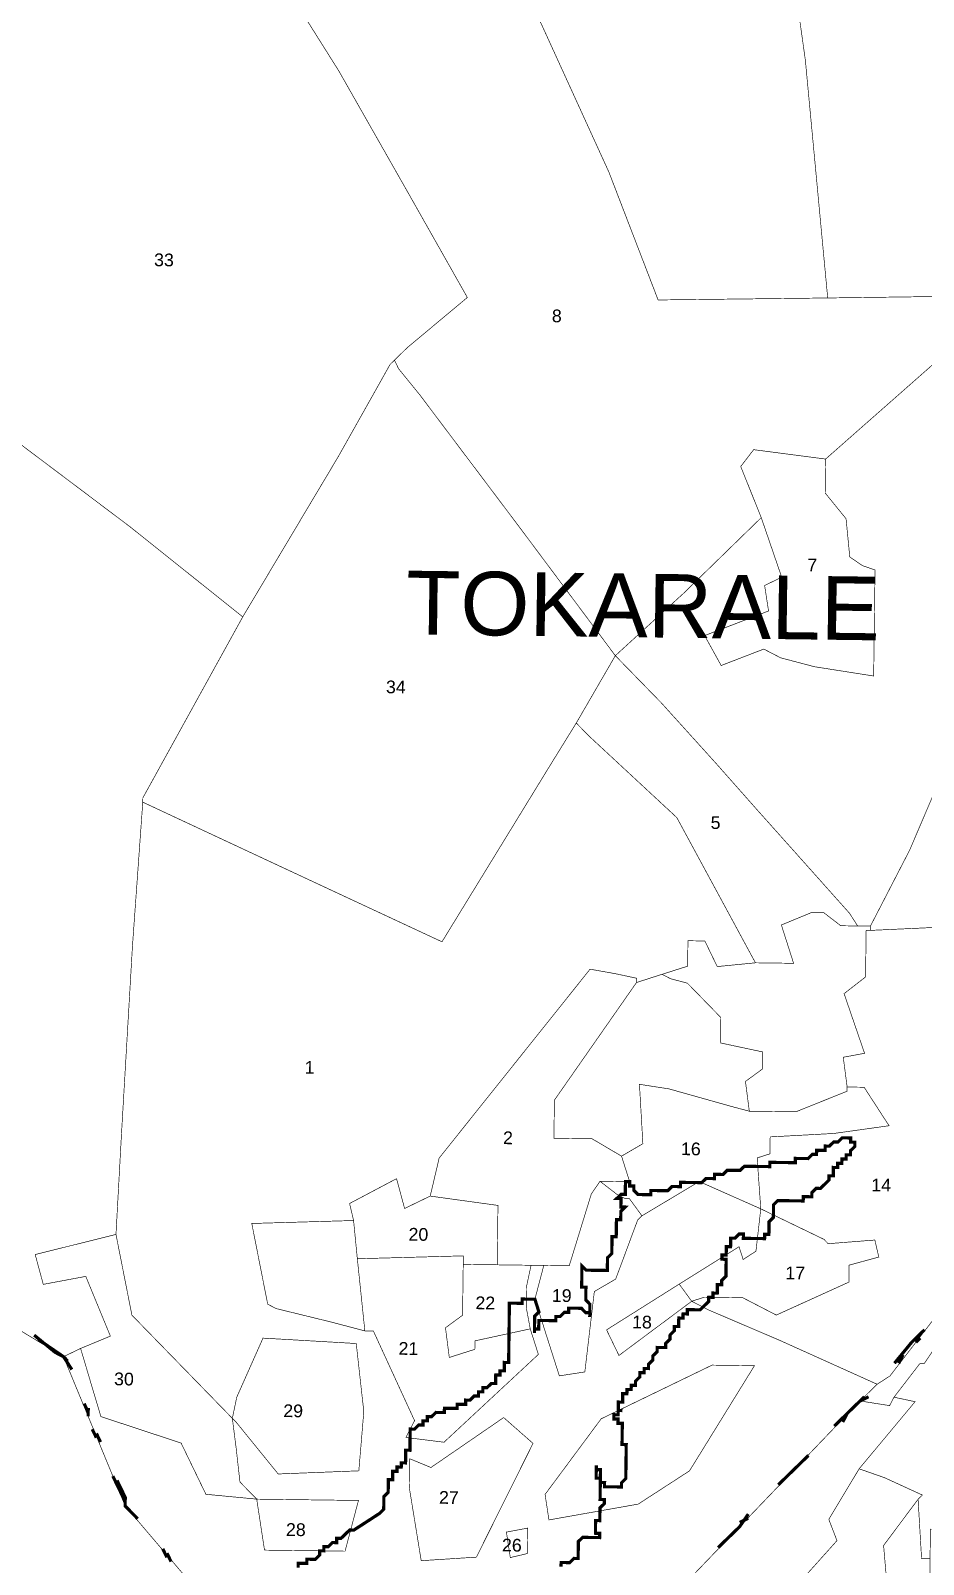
# Model space of a CAD drawing. Header units: metres. Extents: x 259177 to 277314, y 2171367 to 2185445.
# Drawn here: x 265982 to 266817, y 2172549 to 2173983 of the extents above; entities that cross this region are included whole.
import ezdxf

# ---------------------------------------------------------------- set-up
doc = ezdxf.new("R2010")
doc.units = ezdxf.units.M
doc.header["$MEASUREMENT"] = 0
for name, color, linetype in [('HAZARDS LINE', 1, 'Continuous'), ('SURVEY NO.', 7, 'Continuous'), ('SURVEY PLOT BOUNDARY', 35, 'Continuous'), ('VILLAGE BOUNDARY', 212, 'Continuous'), ('VILLAGE NAME', 3, 'Continuous')]:
    doc.layers.add(name, color=color, linetype=linetype)
doc.styles.add('PDF Arial', font='arial.ttf')

# ---------------------------------------------------------------- blocks, each defined once
blk = doc.blocks.new('FEWEWFEWQT')
at = {"layer": 'HAZARDS LINE', "lineweight": 18, "const_width": 0.005}
blk.add_lwpolyline([(282136.2304, 2174203.4226), (282136.2304, 2174203.4292), (282136.2371, 2174203.4292), (282136.2438, 2174203.4292), (282136.2504, 2174203.4359), (282136.2571, 2174203.4359), (282136.2571, 2174203.4426), (282136.2571, 2174203.4492), (282136.2571, 2174203.4559), (282136.2571, 2174203.4626), (282136.2638, 2174203.4692), (282136.2704, 2174203.4692), (282136.2771, 2174203.4692), (282136.2838, 2174203.4692), (282136.2904, 2174203.4692), (282136.2904, 2174203.4759), (282136.2838, 2174203.4759), (282136.2838, 2174203.4826), (282136.2838, 2174203.4892), (282136.2838, 2174203.4959), (282136.2904, 2174203.4959), (282136.2904, 2174203.5026), (282136.2904, 2174203.5092), (282136.2904, 2174203.5159), (282136.2971, 2174203.5226), (282136.2971, 2174203.5292), (282136.2904, 2174203.5292), (282136.2904, 2174203.5359), (282136.2904, 2174203.5426), (282136.2904, 2174203.5492), (282136.2904, 2174203.5559), (282136.2904, 2174203.5626), (282136.2838, 2174203.5626), (282136.2838, 2174203.5692), (282136.2838, 2174203.5759), (282136.2838, 2174203.5826), (282136.2838, 2174203.5759), (282136.2904, 2174203.5759), (282136.2904, 2174203.5692), (282136.2904, 2174203.5626), (282136.2904, 2174203.5559), (282136.2971, 2174203.5559), (282136.2971, 2174203.5492), (282136.3038, 2174203.5492), (282136.3104, 2174203.5492), (282136.3171, 2174203.5492), (282136.3238, 2174203.5492), (282136.3238, 2174203.5559), (282136.3304, 2174203.5626), (282136.3304, 2174203.5692), (282136.3304, 2174203.5759), (282136.3304, 2174203.5826), (282136.3304, 2174203.5892), (282136.3304, 2174203.5959), (282136.3304, 2174203.6026), (282136.3304, 2174203.6092), (282136.3304, 2174203.6159), (282136.3238, 2174203.6159), (282136.3238, 2174203.6226), (282136.3238, 2174203.6292), (282136.3238, 2174203.6359), (282136.3238, 2174203.6426), (282136.3238, 2174203.6492), (282136.3171, 2174203.6492), (282136.3171, 2174203.6559), (282136.3104, 2174203.6559), (282136.3104, 2174203.6626), (282136.3171, 2174203.6626), (282136.3171, 2174203.6693), (282136.3238, 2174203.6693), (282136.3171, 2174203.6693), (282136.3171, 2174203.6759), (282136.3171, 2174203.6826), (282136.3238, 2174203.6826), (282136.3238, 2174203.6893), (282136.3238, 2174203.6959), (282136.3304, 2174203.6959), (282136.3304, 2174203.7026), (282136.3371, 2174203.7026), (282136.3371, 2174203.7093), (282136.3438, 2174203.7093), (282136.3438, 2174203.7159), (282136.3504, 2174203.7226), (282136.3504, 2174203.7293), (282136.3571, 2174203.7293), (282136.3571, 2174203.7359), (282136.3638, 2174203.7359), (282136.3638, 2174203.7426), (282136.3704, 2174203.7493), (282136.3704, 2174203.7559), (282136.3771, 2174203.7626), (282136.3771, 2174203.7693), (282136.3837, 2174203.7693), (282136.3904, 2174203.7693), (282136.3904, 2174203.7759), (282136.3971, 2174203.7826), (282136.3971, 2174203.7893), (282136.4037, 2174203.7959), (282136.4037, 2174203.8026), (282136.4104, 2174203.8026), (282136.4104, 2174203.8093), (282136.4104, 2174203.8159), (282136.4171, 2174203.8159), (282136.4171, 2174203.8226), (282136.4237, 2174203.8226), (282136.4237, 2174203.8293), (282136.4304, 2174203.8293), (282136.4371, 2174203.8293), (282136.4437, 2174203.8293), (282136.4504, 2174203.8359), (282136.4571, 2174203.8426), (282136.4571, 2174203.8493), (282136.4637, 2174203.8493), (282136.4637, 2174203.8559), (282136.4704, 2174203.8559), (282136.4704, 2174203.8626), (282136.4704, 2174203.8693), (282136.4771, 2174203.8693), (282136.4771, 2174203.8759), (282136.4837, 2174203.8826), (282136.4837, 2174203.8893), (282136.4837, 2174203.8959), (282136.4837, 2174203.9026), (282136.4837, 2174203.9093), (282136.4771, 2174203.9093), (282136.4771, 2174203.9159), (282136.4837, 2174203.9159), (282136.4837, 2174203.9226), (282136.4837, 2174203.9293), (282136.4904, 2174203.9293), (282136.4904, 2174203.9359), (282136.4904, 2174203.9426), (282136.4971, 2174203.9426), (282136.5037, 2174203.9493), (282136.5104, 2174203.9493), (282136.5104, 2174203.9426), (282136.5171, 2174203.9426), (282136.5237, 2174203.9426), (282136.5304, 2174203.9426), (282136.5371, 2174203.9426), (282136.5437, 2174203.9426), (282136.5437, 2174203.9493), (282136.5504, 2174203.9493), (282136.5504, 2174203.9559), (282136.5504, 2174203.9626), (282136.5504, 2174203.9693), (282136.5571, 2174203.9759), (282136.5571, 2174203.9826), (282136.5571, 2174203.9893), (282136.5571, 2174203.9959), (282136.5637, 2174204.0026), (282136.5704, 2174204.0026), (282136.5771, 2174204.0026), (282136.5837, 2174204.0026), (282136.5904, 2174204.0026), (282136.5971, 2174204.0026), (282136.6037, 2174204.0026), (282136.6037, 2174204.0093), (282136.6104, 2174204.0093), (282136.6171, 2174204.0093), (282136.6171, 2174204.0159), (282136.6237, 2174204.0226), (282136.6304, 2174204.0226), (282136.6371, 2174204.0293), (282136.6437, 2174204.0359), (282136.6437, 2174204.0426), (282136.6504, 2174204.0426), (282136.6504, 2174204.0493), (282136.6504, 2174204.0559), (282136.6571, 2174204.0559), (282136.6571, 2174204.0626), (282136.6637, 2174204.0626), (282136.6637, 2174204.0693), (282136.6704, 2174204.0693), (282136.6704, 2174204.076), (282136.6771, 2174204.076), (282136.6771, 2174204.0826), (282136.6837, 2174204.0893), (282136.6837, 2174204.096), (282136.6771, 2174204.096), (282136.6771, 2174204.1026), (282136.6704, 2174204.1026), (282136.6637, 2174204.1026), (282136.6571, 2174204.096), (282136.6504, 2174204.096), (282136.6437, 2174204.0893), (282136.6371, 2174204.0893), (282136.6371, 2174204.0826), (282136.6304, 2174204.0826), (282136.6237, 2174204.0826), (282136.6237, 2174204.076), (282136.6171, 2174204.076), (282136.6104, 2174204.0693), (282136.6037, 2174204.0693), (282136.5971, 2174204.0693), (282136.5904, 2174204.0693), (282136.5904, 2174204.0626), (282136.5837, 2174204.0626), (282136.5771, 2174204.0626), (282136.5704, 2174204.0626), (282136.5637, 2174204.0626), (282136.5571, 2174204.0626), (282136.5504, 2174204.0626), (282136.5504, 2174204.0559), (282136.5437, 2174204.0559), (282136.5371, 2174204.0559), (282136.5304, 2174204.0559), (282136.5237, 2174204.0559), (282136.5171, 2174204.0559), (282136.5104, 2174204.0559), (282136.5037, 2174204.0493), (282136.4971, 2174204.0493), (282136.4904, 2174204.0493), (282136.4837, 2174204.0493), (282136.4771, 2174204.0426), (282136.4704, 2174204.0426), (282136.4637, 2174204.0426), (282136.4637, 2174204.0359), (282136.4571, 2174204.0359), (282136.4504, 2174204.0359), (282136.4437, 2174204.0293), (282136.4371, 2174204.0293), (282136.4304, 2174204.0293), (282136.4237, 2174204.0293), (282136.4171, 2174204.0293), (282136.4104, 2174204.0293), (282136.4104, 2174204.0226), (282136.4037, 2174204.0226), (282136.3971, 2174204.0226), (282136.3904, 2174204.0159), (282136.3837, 2174204.0159), (282136.3771, 2174204.0159), (282136.3704, 2174204.0159), (282136.3638, 2174204.0159), (282136.3638, 2174204.0093), (282136.3571, 2174204.0093), (282136.3504, 2174204.0093), (282136.3438, 2174204.0093), (282136.3371, 2174204.0159), (282136.3371, 2174204.0226), (282136.3304, 2174204.0226), (282136.3304, 2174204.0293), (282136.3238, 2174204.0293), (282136.3238, 2174204.0226), (282136.3238, 2174204.0159), (282136.3238, 2174204.0093), (282136.3171, 2174204.0093), (282136.3104, 2174204.0026), (282136.3171, 2174204.0026), (282136.3171, 2174203.9959), (282136.3171, 2174203.9893), (282136.3238, 2174203.9893), (282136.3171, 2174203.9826), (282136.3171, 2174203.9759), (282136.3171, 2174203.9693), (282136.3104, 2174203.9693), (282136.3104, 2174203.9626), (282136.3104, 2174203.9559), (282136.3104, 2174203.9493), (282136.3104, 2174203.9426), (282136.3038, 2174203.9426), (282136.3038, 2174203.9359), (282136.3038, 2174203.9226), (282136.3038, 2174203.9159), (282136.2971, 2174203.9093), (282136.2971, 2174203.9026), (282136.2971, 2174203.8959), (282136.2971, 2174203.8893), (282136.2838, 2174203.8893), (282136.2771, 2174203.8893), (282136.2704, 2174203.8893), (282136.2638, 2174203.8893), (282136.2571, 2174203.8959), (282136.2571, 2174203.8893), (282136.2571, 2174203.8826), (282136.2571, 2174203.8759), (282136.2571, 2174203.8693), (282136.2571, 2174203.8626), (282136.2638, 2174203.8626), (282136.2638, 2174203.8559), (282136.2638, 2174203.8493), (282136.2638, 2174203.8426), (282136.2704, 2174203.8359), (282136.2704, 2174203.8293), (282136.2704, 2174203.8226), (282136.2704, 2174203.8159), (282136.2704, 2174203.8226), (282136.2638, 2174203.8226), (282136.2571, 2174203.8293), (282136.2504, 2174203.8293), (282136.2438, 2174203.8293), (282136.2371, 2174203.8293), (282136.2371, 2174203.8226), (282136.2304, 2174203.8226), (282136.2238, 2174203.8159), (282136.2171, 2174203.8159), (282136.2171, 2174203.8093), (282136.2104, 2174203.8093), (282136.2038, 2174203.8093), (282136.1971, 2174203.8093), (282136.1904, 2174203.8093), (282136.1904, 2174203.8026), (282136.1904, 2174203.7959), (282136.1838, 2174203.7959), (282136.1838, 2174203.7893), (282136.1838, 2174203.7959), (282136.1838, 2174203.8026), (282136.1838, 2174203.8093), (282136.1838, 2174203.8159), (282136.1904, 2174203.8226), (282136.1838, 2174203.8426), (282136.1704, 2174203.8426), (282136.1638, 2174203.8426), (282136.1638, 2174203.8359), (282136.1571, 2174203.8359), (282136.1504, 2174203.8359), (282136.1438, 2174203.8359), (282136.1438, 2174203.8293), (282136.1438, 2174203.8226), (282136.1438, 2174203.8159), (282136.1438, 2174203.8093), (282136.1438, 2174203.8026), (282136.1438, 2174203.7959), (282136.1438, 2174203.7893), (282136.1438, 2174203.7826), (282136.1438, 2174203.7759), (282136.1438, 2174203.7693), (282136.1438, 2174203.7626), (282136.1438, 2174203.7559), (282136.1438, 2174203.7493), (282136.1438, 2174203.7426), (282136.1371, 2174203.7426), (282136.1371, 2174203.7359), (282136.1371, 2174203.7293), (282136.1304, 2174203.7293), (282136.1304, 2174203.7226), (282136.1238, 2174203.7226), (282136.1238, 2174203.7093), (282136.1171, 2174203.7093), (282136.1104, 2174203.7026), (282136.1038, 2174203.7026), (282136.1038, 2174203.6959), (282136.0971, 2174203.6959), (282136.0971, 2174203.6893), (282136.0904, 2174203.6893), (282136.0838, 2174203.6826), (282136.0771, 2174203.6826), (282136.0771, 2174203.6759), (282136.0704, 2174203.6759), (282136.0638, 2174203.6759), (282136.0638, 2174203.6693), (282136.0571, 2174203.6693), (282136.0504, 2174203.6693), (282136.0438, 2174203.6693), (282136.0438, 2174203.6626), (282136.0371, 2174203.6626), (282136.0304, 2174203.6626), (282136.0238, 2174203.6559), (282136.0171, 2174203.6559), (282136.0171, 2174203.6492), (282136.0104, 2174203.6492), (282136.0104, 2174203.6426), (282136.0038, 2174203.6426), (282135.9971, 2174203.6359), (282135.9904, 2174203.6359), (282135.9904, 2174203.6292), (282135.9904, 2174203.6226), (282135.9904, 2174203.6159), (282135.9904, 2174203.6092), (282135.9904, 2174203.6026), (282135.9838, 2174203.6026), (282135.9838, 2174203.5959), (282135.9838, 2174203.5892), (282135.9838, 2174203.5826), (282135.9771, 2174203.5826), (282135.9771, 2174203.5759), (282135.9704, 2174203.5759), (282135.9704, 2174203.5692), (282135.9638, 2174203.5692), (282135.9638, 2174203.5626), (282135.9638, 2174203.5559), (282135.9571, 2174203.5559), (282135.9571, 2174203.5492), (282135.9571, 2174203.5426), (282135.9571, 2174203.5359), (282135.9504, 2174203.5292), (282135.9504, 2174203.5226), (282135.9504, 2174203.5159), (282135.9504, 2174203.5092), (282135.9438, 2174203.5026), (282135.9238, 2174203.4892), (282135.9038, 2174203.4759), (282135.8971, 2174203.4759), (282135.8905, 2174203.4692), (282135.8838, 2174203.4626), (282135.8771, 2174203.4626), (282135.8771, 2174203.4559), (282135.8705, 2174203.4559), (282135.8638, 2174203.4492), (282135.8571, 2174203.4492), (282135.8571, 2174203.4426), (282135.8505, 2174203.4426), (282135.8505, 2174203.4359), (282135.8438, 2174203.4292), (282135.8371, 2174203.4292), (282135.8305, 2174203.4292), (282135.8305, 2174203.4226), (282135.8238, 2174203.4226), (282135.8171, 2174203.4226), (282135.8171, 2174203.4159)], dxfattribs=at)
at = {"layer": 'SURVEY PLOT BOUNDARY', "lineweight": 18, "const_width": 0.001}
for points in [[(282135.2172, 2174203.8759), (282135.4438, 2174203.7426), (282135.5438, 2174203.5092), (282135.6838, 2174203.3492), (282135.9105, 2174203.2025), (282135.8905, 2174203.1892), (282135.8638, 2174202.9625), (282135.8105, 2174202.5958), (282135.9105, 2174202.5092), (282135.9638, 2174202.3958), (282136.0038, 2174202.3225), (282135.8571, 2174202.3291), (282135.8838, 2174202.2491), (282135.9238, 2174202.1425), (282135.9504, 2174202.0624), (282135.9504, 2174202.0558), (282135.9638, 2174202.0224), (282135.9504, 2174201.9891), (282135.8371, 2174201.9291), (282135.6505, 2174201.9424), (282135.4905, 2174201.9558), (282135.4438, 2174201.8958), (282135.3705, 2174201.7824)], [(282136.1638, 2174205.8561), (282136.2771, 2174205.6161), (282136.3571, 2174205.4161), (282136.6237, 2174205.4227), (282136.877, 2174205.4294), (282136.9037, 2174205.4227), (282136.6237, 2174205.1694), (282136.5104, 2174205.1827), (282136.4904, 2174205.156), (282136.5237, 2174205.076), (282136.4037, 2174204.956), (282136.2971, 2174204.856), (282136.1438, 2174205.056), (282135.9838, 2174205.2627), (282135.9504, 2174205.3027), (282135.9438, 2174205.3161), (282135.9638, 2174205.3361), (282136.0571, 2174205.4161), (282135.9638, 2174205.5761), (282135.8505, 2174205.7694), (282135.7771, 2174205.8828)], [(282136.8171, 2174204.436), (282136.7037, 2174204.4293), (282136.7037, 2174204.436), (282136.7637, 2174204.556), (282136.8104, 2174204.6693)], [(282135.7771, 2174205.8828), (282135.8505, 2174205.7694), (282135.9638, 2174205.5761), (282136.0571, 2174205.4161), (282135.9638, 2174205.3361), (282135.9438, 2174205.3161), (282135.9371, 2174205.3094), (282135.8571, 2174205.1627), (282135.7105, 2174204.9094), (282135.5305, 2174205.0494), (282135.3305, 2174205.196), (282135.1972, 2174205.2961), (282135.1772, 2174205.3027), (282135.1772, 2174205.3094), (282135.1838, 2174205.7094), (282135.1838, 2174205.7694), (282135.1905, 2174205.7694), (282135.2505, 2174205.8161), (282135.3305, 2174205.8828)], [(282136.8104, 2174204.6693), (282136.7637, 2174204.556), (282136.7037, 2174204.436), (282136.6837, 2174204.436), (282136.6704, 2174204.456), (282136.5971, 2174204.536), (282136.5237, 2174204.616), (282136.4571, 2174204.6893), (282136.3704, 2174204.7827), (282136.2971, 2174204.856), (282136.4037, 2174204.956), (282136.5237, 2174205.076), (282136.5571, 2174204.9827), (282136.5304, 2174204.9694), (282136.5371, 2174204.9294), (282136.4371, 2174204.8894), (282136.4637, 2174204.8427), (282136.5304, 2174204.8694), (282136.5571, 2174204.856), (282136.6104, 2174204.8427), (282136.7037, 2174204.8293), (282136.7037, 2174204.956), (282136.7037, 2174204.996), (282136.6837, 2174205.0027), (282136.6637, 2174205.016), (282136.6571, 2174205.076), (282136.6237, 2174205.116), (282136.6237, 2174205.1694), (282136.9037, 2174205.4227)], [(282135.3305, 2174205.196), (282135.5305, 2174205.0494), (282135.7105, 2174204.9094), (282135.5571, 2174204.6227), (282135.5571, 2174204.616), (282135.5438, 2174204.3893), (282135.5305, 2174204.096), (282135.5238, 2174203.9359), (282135.3972, 2174203.9026), (282135.4105, 2174203.8559), (282135.4772, 2174203.8693), (282135.5171, 2174203.7759), (282135.4705, 2174203.7559), (282135.4438, 2174203.7426), (282135.2172, 2174203.8759)], [(282135.6838, 2174203.3492), (282135.5438, 2174203.5092), (282135.4438, 2174203.7426), (282135.4705, 2174203.7559), (282135.5038, 2174203.6492), (282135.6305, 2174203.6092), (282135.6705, 2174203.5292), (282135.7505, 2174203.5226), (282135.7638, 2174203.4426), (282135.8905, 2174203.4426), (282135.9105, 2174203.5226), (282135.7505, 2174203.5226), (282135.7438, 2174203.5292), (282135.7238, 2174203.5492), (282135.7171, 2174203.6026), (282135.7105, 2174203.6492), (282135.7171, 2174203.6426), (282135.7838, 2174203.5626), (282135.9105, 2174203.5692), (282135.9171, 2174203.6626), (282135.9038, 2174203.7693), (282135.7571, 2174203.7759), (282135.7171, 2174203.6826), (282135.7105, 2174203.6492), (282135.7038, 2174203.6559), (282135.5505, 2174203.8093), (282135.5238, 2174203.9359), (282135.5305, 2174204.096), (282135.5438, 2174204.3893), (282135.5571, 2174204.616), (282135.7638, 2174204.5227), (282136.0304, 2174204.4026), (282136.1971, 2174204.6827), (282136.2371, 2174204.7493), (282136.2571, 2174204.7293), (282136.3971, 2174204.6027), (282136.5237, 2174204.376), (282136.4637, 2174204.3693), (282136.4437, 2174204.4093), (282136.4171, 2174204.4093), (282136.4171, 2174204.3693), (282136.3771, 2174204.356), (282136.3371, 2174204.3426), (282136.3371, 2174204.3493), (282136.3038, 2174204.356), (282136.2638, 2174204.3626), (282136.0304, 2174204.0626), (282136.0171, 2174204.0026), (282135.9771, 2174203.9826), (282135.9638, 2174204.0293), (282135.8905, 2174203.9893), (282135.8971, 2174203.9626), (282135.7371, 2174203.9559), (282135.7638, 2174203.8293), (282135.7771, 2174203.8226), (282135.8638, 2174203.8026), (282135.9171, 2174203.7893), (282135.9305, 2174203.7893), (282135.9971, 2174203.6492), (282135.9838, 2174203.6226), (282136.0438, 2174203.6159), (282136.1904, 2174203.7559), (282136.1771, 2174203.7959), (282136.1704, 2174203.8293), (282136.1704, 2174203.8626), (282136.1771, 2174203.8959), (282136.1971, 2174203.8959), (282136.1838, 2174203.8426), (282136.2238, 2174203.7226), (282136.2638, 2174203.7293), (282136.2771, 2174203.8559), (282136.3104, 2174203.8759), (282136.3438, 2174203.9693), (282136.3504, 2174203.9759), (282136.4371, 2174204.0293), (282136.4437, 2174204.0293), (282136.5371, 2174203.9893), (282136.5304, 2174203.9226), (282136.5104, 2174203.9093), (282136.5037, 2174203.9293), (282136.4104, 2174203.8693), (282136.2971, 2174203.7959), (282136.3171, 2174203.7559), (282136.4304, 2174203.8426), (282136.4571, 2174203.8293), (282136.5704, 2174203.7826), (282136.7237, 2174203.7159), (282136.6971, 2174203.6893), (282136.5104, 2174203.4892), (282136.3171, 2174203.2826)], [(282136.8837, 2174203.9159), (282136.7437, 2174203.7293), (282136.7237, 2174203.7159), (282136.5704, 2174203.7826), (282136.4571, 2174203.8293), (282136.4304, 2174203.8426), (282136.4504, 2174203.8493), (282136.5104, 2174203.8493), (282136.5637, 2174203.8226), (282136.6771, 2174203.8759), (282136.6771, 2174203.9026), (282136.7237, 2174203.9159), (282136.7171, 2174203.9426), (282136.6437, 2174203.9359), (282136.6371, 2174203.9426), (282136.5371, 2174203.9893), (282136.5304, 2174204.0693), (282136.5504, 2174204.076), (282136.5504, 2174204.1026), (282136.6504, 2174204.1093), (282136.7371, 2174204.1226), (282136.6971, 2174204.1826), (282136.6704, 2174204.1826), (282136.6637, 2174204.2293), (282136.6971, 2174204.236), (282136.6637, 2174204.3293), (282136.6971, 2174204.356), (282136.6971, 2174204.4293), (282136.7037, 2174204.4293), (282136.8171, 2174204.436)], [(282136.3171, 2174203.2826), (282136.5104, 2174203.4892), (282136.6971, 2174203.6893), (282136.7437, 2174203.6826), (282136.7504, 2174203.6959), (282136.7837, 2174203.6893), (282136.6971, 2174203.5826), (282136.6504, 2174203.5026), (282136.6637, 2174203.4692), (282136.6171, 2174203.4159)]]:
    blk.add_lwpolyline(points, dxfattribs=at)
for points in [[(282137.017, 2174206.4095), (282137.017, 2174206.4028), (282137.0104, 2174206.3428), (282136.9837, 2174206.0828), (282136.9504, 2174205.7628), (282136.9104, 2174205.4361), (282136.9037, 2174205.4227), (282136.877, 2174205.4294), (282136.6237, 2174205.4227), (282136.5837, 2174205.7961), (282136.5571, 2174205.9694), (282136.5437, 2174206.1428), (282136.5171, 2174206.3428), (282136.7904, 2174206.4095), (282136.8171, 2174206.4161), (282136.8437, 2174206.4161)], [(282136.5837, 2174205.7961), (282136.6237, 2174205.4227), (282136.3571, 2174205.4161), (282136.2771, 2174205.6161), (282136.1638, 2174205.8561), (282136.0371, 2174206.1361), (282136.0038, 2174206.2161), (282136.1704, 2174206.2561), (282136.3238, 2174206.2961), (282136.5171, 2174206.3428), (282136.5437, 2174206.1428), (282136.5571, 2174205.9694)], [(282136.2971, 2174204.856), (282136.2371, 2174204.7493), (282136.1971, 2174204.6827), (282136.0304, 2174204.4026), (282135.7638, 2174204.5227), (282135.5571, 2174204.616), (282135.5571, 2174204.6227), (282135.7105, 2174204.9094), (282135.8571, 2174205.1627), (282135.9371, 2174205.3094), (282135.9438, 2174205.3161), (282135.9504, 2174205.3027), (282135.9838, 2174205.2627), (282136.1438, 2174205.056)], [(282136.5371, 2174204.9294), (282136.5304, 2174204.9694), (282136.5571, 2174204.9827), (282136.5237, 2174205.076), (282136.4904, 2174205.156), (282136.5104, 2174205.1827), (282136.6237, 2174205.1694), (282136.6237, 2174205.116), (282136.6571, 2174205.076), (282136.6637, 2174205.016), (282136.6837, 2174205.0027), (282136.7037, 2174204.996), (282136.7037, 2174204.956), (282136.7037, 2174204.8293), (282136.6104, 2174204.8427), (282136.5571, 2174204.856), (282136.5304, 2174204.8694), (282136.4637, 2174204.8427), (282136.4371, 2174204.8894)], [(282136.2971, 2174204.856), (282136.3704, 2174204.7827), (282136.4571, 2174204.6893), (282136.5237, 2174204.616), (282136.5971, 2174204.536), (282136.6704, 2174204.456), (282136.6837, 2174204.436), (282136.6571, 2174204.436), (282136.6304, 2174204.456), (282136.6104, 2174204.456), (282136.5637, 2174204.436), (282136.5837, 2174204.376), (282136.5237, 2174204.376), (282136.3971, 2174204.6027), (282136.2571, 2174204.7293), (282136.2371, 2174204.7493)], [(282136.6837, 2174204.436), (282136.7037, 2174204.436), (282136.7037, 2174204.4293), (282136.6971, 2174204.4293), (282136.6971, 2174204.356), (282136.6637, 2174204.3293), (282136.6971, 2174204.236), (282136.6637, 2174204.2293), (282136.6704, 2174204.1826), (282136.6704, 2174204.176), (282136.5904, 2174204.1426), (282136.5171, 2174204.1426), (282136.5104, 2174204.1893), (282136.5371, 2174204.2093), (282136.5371, 2174204.236), (282136.4704, 2174204.2493), (282136.4704, 2174204.2893), (282136.4171, 2174204.3426), (282136.3904, 2174204.3493), (282136.3771, 2174204.356), (282136.4171, 2174204.3693), (282136.4171, 2174204.4093), (282136.4437, 2174204.4093), (282136.4637, 2174204.3693), (282136.5237, 2174204.376), (282136.5837, 2174204.376), (282136.5637, 2174204.436), (282136.6104, 2174204.456), (282136.6304, 2174204.456), (282136.6571, 2174204.436)], [(282136.3371, 2174204.3426), (282136.2104, 2174204.156), (282136.2104, 2174204.096), (282136.2704, 2174204.096), (282136.3171, 2174204.0693), (282136.3304, 2174204.0293), (282136.2838, 2174204.0293), (282136.2704, 2174204.0093), (282136.2371, 2174203.8959), (282136.1971, 2174203.8959), (282136.1771, 2174203.8959), (282136.1238, 2174203.8959), (282136.1238, 2174203.9359), (282136.1238, 2174203.9893), (282136.0171, 2174204.0026), (282136.0304, 2174204.0626), (282136.2638, 2174204.3626), (282136.3038, 2174204.356), (282136.3371, 2174204.3493)], [(282136.2104, 2174204.156), (282136.3371, 2174204.3426), (282136.3771, 2174204.356), (282136.3904, 2174204.3493), (282136.4171, 2174204.3426), (282136.4704, 2174204.2893), (282136.4704, 2174204.2493), (282136.5371, 2174204.236), (282136.5371, 2174204.2093), (282136.5104, 2174204.1893), (282136.5171, 2174204.1426), (282136.4904, 2174204.1493), (282136.3904, 2174204.176), (282136.3438, 2174204.1826), (282136.3504, 2174204.0893), (282136.3171, 2174204.0693), (282136.2704, 2174204.096), (282136.2104, 2174204.096)], [(282136.3304, 2174204.0293), (282136.3171, 2174204.0693), (282136.3504, 2174204.0893), (282136.3438, 2174204.1826), (282136.3904, 2174204.176), (282136.4904, 2174204.1493), (282136.5171, 2174204.1426), (282136.5904, 2174204.1426), (282136.6704, 2174204.176), (282136.6704, 2174204.1826), (282136.6971, 2174204.1826), (282136.7371, 2174204.1226), (282136.6504, 2174204.1093), (282136.5504, 2174204.1026), (282136.5504, 2174204.076), (282136.5304, 2174204.0693), (282136.5371, 2174203.9893), (282136.4437, 2174204.0293), (282136.4371, 2174204.0293), (282136.3504, 2174203.9759), (282136.3304, 2174204.0026), (282136.3238, 2174204.0026), (282136.3104, 2174204.0093), (282136.2838, 2174204.0293)], [(282137.1704, 2174203.8826), (282137.1504, 2174203.8626), (282137.117, 2174203.8159), (282136.8904, 2174203.7693), (282136.837, 2174203.8093), (282136.7971, 2174203.7493), (282136.7904, 2174203.7493), (282136.7504, 2174203.6959), (282136.7437, 2174203.6826), (282136.6971, 2174203.6893), (282136.7237, 2174203.7159), (282136.7437, 2174203.7293), (282136.8837, 2174203.9159), (282136.9904, 2174204.096)], [(282136.0171, 2174204.0026), (282136.1238, 2174203.9893), (282136.1238, 2174203.9359), (282136.1238, 2174203.8959), (282136.0704, 2174203.8959), (282136.0704, 2174203.9093), (282135.9038, 2174203.9026), (282135.8971, 2174203.9626), (282135.8905, 2174203.9893), (282135.9638, 2174204.0293), (282135.9771, 2174203.9826)], [(282136.1971, 2174203.8959), (282136.2371, 2174203.8959), (282136.2704, 2174204.0093), (282136.2838, 2174204.0293), (282136.3104, 2174204.0093), (282136.3238, 2174204.0026), (282136.3304, 2174204.0026), (282136.3504, 2174203.9759), (282136.3438, 2174203.9693), (282136.3104, 2174203.8759), (282136.2771, 2174203.8559), (282136.2638, 2174203.7293), (282136.2238, 2174203.7226), (282136.1838, 2174203.8426)], [(282136.5037, 2174203.9293), (282136.5104, 2174203.9093), (282136.5304, 2174203.9226), (282136.5371, 2174203.9893), (282136.6371, 2174203.9426), (282136.6437, 2174203.9359), (282136.7171, 2174203.9426), (282136.7237, 2174203.9159), (282136.6771, 2174203.9026), (282136.6771, 2174203.8759), (282136.5637, 2174203.8226), (282136.5104, 2174203.8493), (282136.4504, 2174203.8493), (282136.4304, 2174203.8426), (282136.4104, 2174203.8693)], [(282135.8971, 2174203.9626), (282135.9038, 2174203.9026), (282135.9171, 2174203.7893), (282135.8638, 2174203.8026), (282135.7771, 2174203.8226), (282135.7638, 2174203.8293), (282135.7371, 2174203.9559)], [(282135.5238, 2174203.9359), (282135.5505, 2174203.8093), (282135.7038, 2174203.6559), (282135.7105, 2174203.6492), (282135.7171, 2174203.6026), (282135.7238, 2174203.5492), (282135.7438, 2174203.5292), (282135.7505, 2174203.5226), (282135.6705, 2174203.5292), (282135.6305, 2174203.6092), (282135.5038, 2174203.6492), (282135.4705, 2174203.7559), (282135.5171, 2174203.7759), (282135.4772, 2174203.8693), (282135.4105, 2174203.8559), (282135.3972, 2174203.9026)], [(282136.0704, 2174203.9093), (282136.0704, 2174203.8959), (282136.0704, 2174203.8159), (282136.0438, 2174203.7959), (282136.0504, 2174203.7493), (282136.0904, 2174203.7626), (282136.0904, 2174203.7759), (282136.1771, 2174203.7959), (282136.1904, 2174203.7559), (282136.0438, 2174203.6159), (282135.9838, 2174203.6226), (282135.9971, 2174203.6492), (282135.9305, 2174203.7893), (282135.9171, 2174203.7893), (282135.9038, 2174203.9026)], [(282136.0704, 2174203.8159), (282136.0704, 2174203.8959), (282136.1238, 2174203.8959), (282136.1771, 2174203.8959), (282136.1704, 2174203.8626), (282136.1704, 2174203.8293), (282136.1771, 2174203.7959), (282136.0904, 2174203.7759), (282136.0904, 2174203.7626), (282136.0504, 2174203.7493), (282136.0438, 2174203.7959)], [(282136.4104, 2174203.8693), (282136.4304, 2174203.8426), (282136.3171, 2174203.7559), (282136.2971, 2174203.7959)], [(282136.897, 2174203.6092), (282136.9304, 2174203.5759), (282136.897, 2174203.5359), (282136.9104, 2174203.5226), (282136.8637, 2174203.4892), (282136.8104, 2174203.4892), (282136.8104, 2174203.4426), (282136.7971, 2174203.4426), (282136.7904, 2174203.5359), (282136.7971, 2174203.5426), (282136.7371, 2174203.5692), (282136.6971, 2174203.5826), (282136.7837, 2174203.6893), (282136.7504, 2174203.6959), (282136.7904, 2174203.7493), (282136.7971, 2174203.7493), (282136.837, 2174203.8093), (282136.8904, 2174203.7693)], [(282135.7171, 2174203.6826), (282135.7571, 2174203.7759), (282135.9038, 2174203.7693), (282135.9171, 2174203.6626), (282135.9105, 2174203.5692), (282135.7838, 2174203.5626), (282135.7171, 2174203.6426), (282135.7105, 2174203.6492)], [(282136.2904, 2174203.6559), (282136.4637, 2174203.7426), (282136.5304, 2174203.7426), (282136.4304, 2174203.5759), (282136.3504, 2174203.5226), (282136.2104, 2174203.4959), (282136.2038, 2174203.5359)], [(282136.2038, 2174203.5359), (282136.2104, 2174203.4959), (282136.3504, 2174203.5226), (282136.4304, 2174203.5759), (282136.5304, 2174203.7426), (282136.4637, 2174203.7426), (282136.2904, 2174203.6559)], [(282135.9904, 2174203.5892), (282136.0238, 2174203.5759), (282136.1371, 2174203.6559), (282136.1838, 2174203.6159), (282136.0971, 2174203.4359), (282136.0104, 2174203.4292), (282135.9904, 2174203.5426)], [(282135.9904, 2174203.5892), (282135.9904, 2174203.5426), (282136.0104, 2174203.4292), (282136.0971, 2174203.4359), (282136.1838, 2174203.6159), (282136.1371, 2174203.6559), (282136.0238, 2174203.5759)], [(282136.7437, 2174203.3959), (282136.7171, 2174203.3892), (282136.6171, 2174203.4159), (282136.6637, 2174203.4692), (282136.6504, 2174203.5026), (282136.6971, 2174203.5826), (282136.7371, 2174203.5692), (282136.7971, 2174203.5426), (282136.7904, 2174203.5359), (282136.7371, 2174203.4626)], [(282136.8104, 2174203.4426), (282136.8104, 2174203.3959), (282136.8104, 2174203.2692), (282136.7571, 2174203.2692), (282136.7504, 2174203.3359), (282136.7437, 2174203.3959), (282136.7371, 2174203.4626), (282136.7904, 2174203.5359), (282136.7971, 2174203.4426)], [(282135.9105, 2174203.5226), (282135.8905, 2174203.4426), (282135.7638, 2174203.4426), (282135.7505, 2174203.5226)], [(282136.1771, 2174203.4826), (282136.1771, 2174203.4426), (282136.1504, 2174203.4359), (282136.1438, 2174203.4759)], [(282136.1438, 2174203.4759), (282136.1504, 2174203.4359), (282136.1771, 2174203.4426), (282136.1771, 2174203.4826)]]:
    blk.add_lwpolyline(points, close=True, dxfattribs=at)
at = {"layer": 'VILLAGE BOUNDARY', "const_width": 0.005}
for points in [[(282136.7971, 2174203.8026), (282136.7771, 2174203.7826), (282136.7504, 2174203.7493)], [(282136.7837, 2174203.7826), (282136.7904, 2174203.7893)], [(282135.4505, 2174203.7359), (282135.4438, 2174203.7426), (282135.4305, 2174203.7493), (282135.3972, 2174203.7759)], [(282135.4038, 2174203.7693), (282135.4238, 2174203.7559), (282135.4438, 2174203.7426), (282135.4572, 2174203.7226)], [(282136.7571, 2174203.7493), (282136.7637, 2174203.7626)], [(282136.6571, 2174203.6492), (282136.6771, 2174203.6693), (282136.6971, 2174203.6893), (282136.7104, 2174203.6959)], [(282136.7037, 2174203.6959), (282136.6971, 2174203.6893)], [(282135.4838, 2174203.6559), (282135.4772, 2174203.6693)], [(282136.6771, 2174203.6693), (282136.6704, 2174203.6559)], [(282135.4838, 2174203.6626), (282135.4838, 2174203.6492)], [(282135.4971, 2174203.6159), (282135.4905, 2174203.6292)], [(282135.4971, 2174203.6226), (282135.5038, 2174203.6092)], [(282136.6171, 2174203.6026), (282136.5971, 2174203.5826), (282136.5704, 2174203.5559), (282136.5837, 2174203.5692)], [(282136.6037, 2174203.5892), (282136.6104, 2174203.5959)], [(282135.5571, 2174203.4959), (282135.5438, 2174203.5092), (282135.5438, 2174203.5159), (282135.5238, 2174203.5559)], [(282135.5305, 2174203.5492), (282135.5438, 2174203.5226), (282135.5438, 2174203.5092), (282135.5638, 2174203.4892)], [(282136.4771, 2174203.4559), (282136.4971, 2174203.4759), (282136.5104, 2174203.4892), (282136.5237, 2174203.5092)], [(282136.5237, 2174203.5026), (282136.5104, 2174203.4959)], [(282136.4971, 2174203.4759), (282136.4837, 2174203.4626)], [(282135.6105, 2174203.4292), (282135.6038, 2174203.4426)], [(282135.6105, 2174203.4359), (282135.6171, 2174203.4226)]]:
    blk.add_lwpolyline(points, dxfattribs=at)
at = {"layer": 'SURVEY NO.', "char_height": 0.02, "attachment_point": 7, "style": 'PDF Arial'}
for s, insert in [('33', (282135.5638, 2174205.4587)), ('8', (282136.1904, 2174205.3787)), ('7', (282136.5971, 2174204.9926)), ('34', (282135.9371, 2174204.792)), ('5', (282136.4504, 2174204.5853)), ('1', (282135.8171, 2174204.1925)), ('2', (282136.1304, 2174204.0858)), ('16', (282136.4104, 2174204.0719)), ('14', (282136.7104, 2174204.0192)), ('20', (282135.9838, 2174203.9319)), ('17', (282136.5771, 2174203.8792)), ('22', (282136.0904, 2174203.8258)), ('19', (282136.2104, 2174203.8386)), ('18', (282136.3371, 2174203.7986)), ('21', (282135.9704, 2174203.7525)), ('30', (282135.5238, 2174203.6985)), ('29', (282135.7905, 2174203.6519)), ('27', (282136.0371, 2174203.5191)), ('28', (282135.7971, 2174203.4652)), ('26', (282136.1371, 2174203.4452))]:
    blk.add_mtext(s, dxfattribs=dict(at, insert=insert))
at = {"layer": 'VILLAGE NAME', "insert": (282135.9671, 2174204.884), "char_height": 0.1, "attachment_point": 7, "style": 'PDF Arial'}
blk.add_mtext('TOKARALE', dxfattribs=at)

msp = doc.modelspace()

# ---------------------------------------------------------------- block references
at = {"xscale": 594.7216958835667, "yscale": 594.7216958835667, "zscale": 594.7216958835667, "rotation": 359.254356221976}
msp.add_blockref('FEWEWFEWQT', (-184338996.6, -1288580324.6), dxfattribs=at)

doc.saveas('drawing.dxf')
